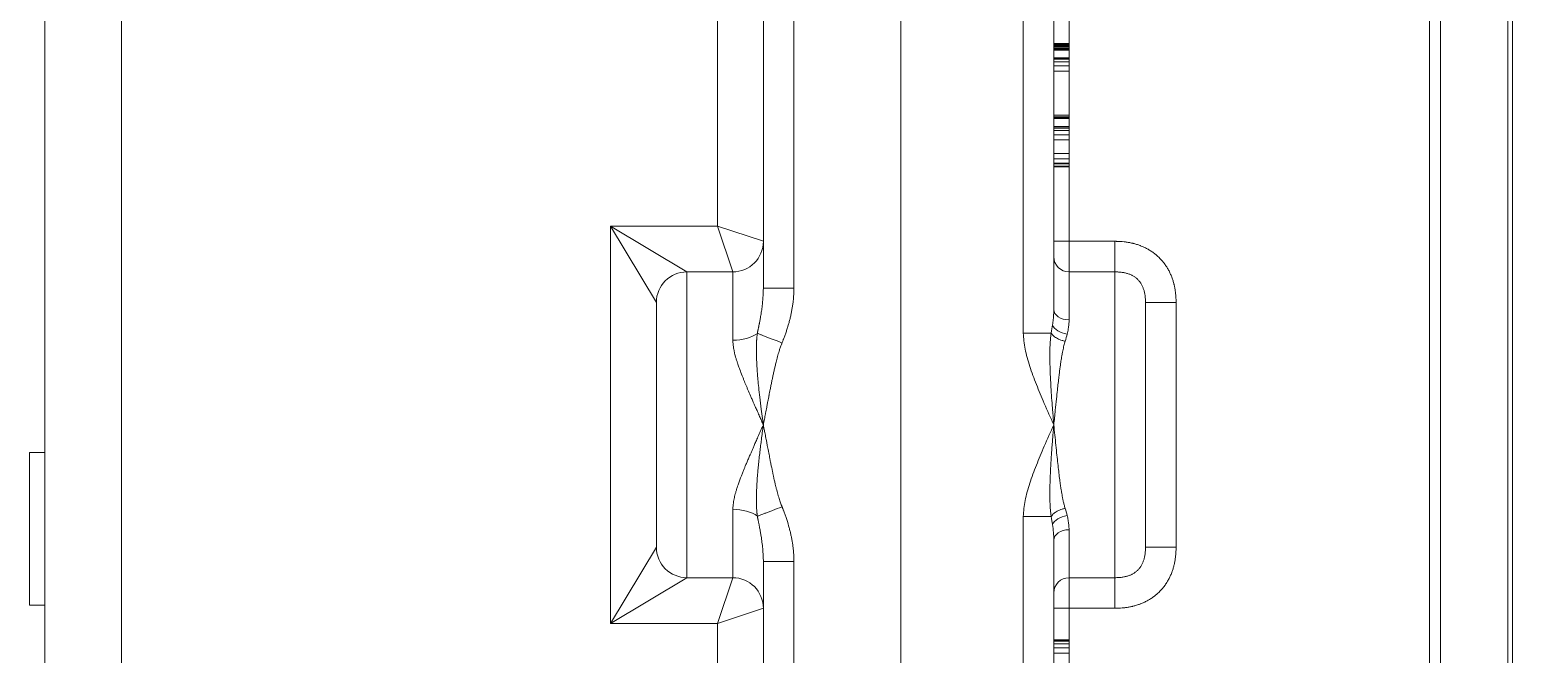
# Model space of a CAD drawing. Header units: millimetres. Extents: x -343 to 390, y -339 to 375.
# Drawn here: x 121.8 to 218.8, y -45 to -4.2 of the extents above; entities that cross this region are included whole.
import ezdxf

# ---------------------------------------------------------------- set-up
doc = ezdxf.new("R2010")
doc.units = ezdxf.units.MM
doc.linetypes.add('K5LT_THIN', pattern=[0])

# ---------------------------------------------------------------- blocks, each defined once
blk = doc.blocks.new('U8')
at = {"color": 7, "linetype": 'K5LT_THIN', "lineweight": 18}
for p, q in [((178.75, 95), (178.75, -95)), ((178.75, 95), (178.75, -95)), ((122.75, 80), (122.75, -50)), ((127.75, 80), (127.75, -80)), ((213.336, 80), (213.336, -80)), ((214.043, 80), (214.043, -80)), ((218.458, 80), (218.458, -80)), ((218.75, 80), (218.75, -80)), ((186.75, -24), (186.75, 24)), ((188.75, -22.45), (188.75, 22.45)), ((169.75, 21.056), (169.75, -21.056)), ((171.75, 21.056), (171.75, -21.056)), ((166.75, 17), (166.75, -17)), ((189.75, -3.245), (189.75, -5.069)), ((188.75, -5.069), (189.75, -5.069)), ((188.75, -5.077), (189.75, -5.077)), ((188.75, -5.14), (189.75, -5.14)), ((188.75, -5.214), (189.75, -5.214)), ((188.75, -5.289), (189.75, -5.289)), ((188.75, -5.37), (189.75, -5.37)), ((188.75, -5.443), (189.75, -5.443)), ((188.75, -5.492), (189.75, -5.492)), ((188.75, -5.509), (189.75, -5.509)), ((189.75, -5.069), (189.75, -5.077)), ((189.75, -5.077), (189.75, -5.14)), ((189.75, -5.14), (189.75, -5.214)), ((189.75, -5.214), (189.75, -5.289)), ((189.75, -5.289), (189.75, -5.37)), ((189.75, -5.37), (189.75, -5.443)), ((189.75, -5.443), (189.75, -5.492)), ((189.75, -5.492), (189.75, -5.509)), ((189.75, -5.509), (189.75, -5.995)), ((188.75, -5.995), (189.75, -5.995)), ((188.75, -6), (189.75, -6)), ((188.75, -6.012), (189.75, -6.012)), ((188.75, -6.094), (189.75, -6.094)), ((188.75, -6.253), (189.75, -6.253)), ((188.75, -6.531), (189.75, -6.531)), ((189.75, -5.995), (189.75, -6)), ((189.75, -6), (189.75, -6.012)), ((189.75, -6.012), (189.75, -6.094)), ((189.75, -6.094), (189.75, -6.253)), ((189.75, -6.253), (189.75, -6.531)), ((189.75, -6.531), (189.75, -6.876)), ((188.75, -6.876), (189.75, -6.876)), ((189.75, -6.876), (189.75, -9.739)), ((188.75, -9.739), (189.75, -9.739)), ((188.75, -9.848), (189.75, -9.848)), ((188.75, -9.91), (189.75, -9.91)), ((188.75, -9.923), (189.75, -9.923)), ((188.75, -9.949), (189.75, -9.949)), ((188.75, -9.959), (189.75, -9.959)), ((188.75, -10.491), (189.75, -10.491)), ((188.75, -10.495), (189.75, -10.495)), ((188.75, -10.507), (189.75, -10.507)), ((188.75, -10.589), (189.75, -10.589)), ((189.75, -9.739), (189.75, -9.848)), ((189.75, -9.848), (189.75, -9.91)), ((189.75, -9.91), (189.75, -9.923)), ((189.75, -9.923), (189.75, -9.949)), ((189.75, -9.949), (189.75, -9.959)), ((189.75, -9.959), (189.75, -10.491)), ((189.75, -10.491), (189.75, -10.495)), ((189.75, -10.495), (189.75, -10.507)), ((189.75, -10.507), (189.75, -10.589)), ((189.75, -10.589), (189.75, -10.748)), ((188.75, -10.748), (189.75, -10.748)), ((188.75, -11.027), (189.75, -11.027)), ((188.75, -11.372), (189.75, -11.372)), ((189.75, -10.748), (189.75, -11.027)), ((189.75, -11.027), (189.75, -11.372)), ((189.75, -11.372), (189.75, -12.253)), ((188.75, -12.253), (189.75, -12.253)), ((188.75, -12.607), (189.75, -12.607)), ((189.75, -12.253), (189.75, -12.607)), ((189.75, -12.607), (189.75, -12.883)), ((188.75, -12.883), (189.75, -12.883)), ((188.75, -12.932), (189.75, -12.932)), ((188.75, -13.086), (189.75, -13.086)), ((188.75, -13.134), (189.75, -13.134)), ((189.75, -12.883), (189.75, -12.932)), ((189.75, -12.932), (189.75, -13.086)), ((189.75, -13.086), (189.75, -13.134)), ((189.75, -13.134), (189.75, -18)), ((159.75, -43), (159.75, -17)), ((166.75, -17), (159.75, -17)), ((159.75, -17), (162.75, -22)), ((159.75, -17), (164.75, -20)), ((166.75, -17), (169.75, -18)), ((166.75, -17), (167.75, -20)), ((188.75, -18), (189.75, -18)), ((189.75, -18), (192.75, -18)), ((189.75, -20), (189.75, -18)), ((192.75, -18), (192.75, -20)), ((167.75, -20), (164.75, -20)), ((164.75, -20), (164.75, -40)), ((167.75, -20), (167.75, -24.472)), ((189.75, -20), (192.75, -20)), ((189.75, -20), (189.75, -23.137)), ((192.75, -20), (192.75, -40)), ((171.75, -21.056), (169.75, -21.056)), ((162.75, -22), (162.75, -38)), ((194.75, -22), (194.75, -21.95)), ((196.75, -22), (194.75, -22)), ((194.75, -22), (194.75, -38)), ((196.75, -22), (196.75, -38)), ((186.75, -24), (188.581, -24)), ((194.75, -25.6), (194.75, -34.4)), ((122.75, -31.805), (121.75, -31.805)), ((121.75, -41.805), (121.75, -31.805)), ((167.75, -35.528), (167.75, -40)), ((186.75, -36), (188.581, -36)), ((186.75, -95), (186.75, -36)), ((188.75, -87.45), (188.75, -37.55)), ((189.75, -36.863), (189.75, -40)), ((162.75, -38), (159.75, -43)), ((194.75, -38), (196.75, -38)), ((169.75, -38.944), (169.75, -91.029)), ((171.75, -38.944), (169.75, -38.944)), ((171.75, -38.944), (171.75, -91.029)), ((164.75, -40), (159.75, -43)), ((167.75, -40), (164.75, -40)), ((167.75, -40), (166.75, -43)), ((189.75, -40), (192.75, -40)), ((189.75, -42), (189.75, -40)), ((192.75, -42), (192.75, -40)), ((192.75, -40), (192.801, -40)), ((122.75, -41.805), (121.75, -41.805)), ((169.75, -42), (166.75, -43)), ((188.75, -42), (189.75, -42)), ((189.75, -42), (192.75, -42)), ((189.75, -42), (189.75, -44.059)), ((166.75, -43), (159.75, -43)), ((166.75, -43), (166.75, -74.615)), ((188.75, -44.059), (189.75, -44.059)), ((188.75, -44.063), (189.75, -44.063)), ((188.75, -44.075), (189.75, -44.075)), ((188.75, -44.157), (189.75, -44.157)), ((188.75, -44.317), (189.75, -44.317)), ((188.75, -44.595), (189.75, -44.595)), ((189.75, -44.059), (189.75, -44.063)), ((189.75, -44.063), (189.75, -44.075)), ((189.75, -44.075), (189.75, -44.157)), ((189.75, -44.157), (189.75, -44.317)), ((189.75, -44.317), (189.75, -44.595)), ((189.75, -44.595), (189.75, -44.94)), ((188.75, -44.94), (189.75, -44.94)), ((189.75, -44.94), (189.75, -46.263))]:
    blk.add_line(p, q, dxfattribs=at)
for centre, radius, start, end in [((167.75, -18), 2, 270, 0), ((189.75, -19), 1, 180, 270), ((189.75, -19), 1, 180.00003, 269.99953), ((164.75, -22), 2, 90, 180), ((164.75, -38), 2, 180, 270), ((167.75, -42), 2, 0, 90), ((189.75, -41), 1, 90, 180)]:
    blk.add_arc(centre, radius, start, end, dxfattribs=at)
for centre, major_axis, ratio, start_param, end_param in [((189.75, -22.45), (-1, 0), 0.686349, 0, 1.570796), ((167.75, -23.367), (2, 0), 0.552771, 4.712389, 5.648072), ((189.627, -23.472), (-0.977, 0.214), 0.584486, 0.358174, 1.697983), ((167.75, -36.633), (-2, 0), 0.552771, 3.776681, 4.712389), ((189.627, -36.528), (-0.977, -0.214), 0.584486, 4.585203, 5.925011), ((189.75, -37.55), (-1, 0), 0.686349, 4.712389, 6.283185)]:
    blk.add_ellipse(centre, major_axis=major_axis, ratio=ratio, start_param=start_param, end_param=end_param, dxfattribs=at)
for points, knots in [([(192.75, -18), (192.762, -18), (192.776, -18), (192.801, -18), (192.814, -18), (192.851, -18.001), (192.876, -18.001), (192.938, -18.003), (192.975, -18.004), (193.049, -18.008), (193.086, -18.01), (193.196, -18.017), (193.27, -18.023), (193.376, -18.035), (193.407, -18.039), (193.514, -18.052), (193.589, -18.064), (193.74, -18.091), (193.816, -18.106), (193.909, -18.128), (193.926, -18.132), (194.019, -18.155), (194.095, -18.176), (194.247, -18.223), (194.323, -18.249), (194.406, -18.28), (194.412, -18.283), (194.494, -18.314), (194.569, -18.345), (194.718, -18.414), (194.793, -18.451), (194.902, -18.51), (194.936, -18.53), (195.006, -18.571), (195.04, -18.592), (195.11, -18.636), (195.144, -18.659), (195.213, -18.706), (195.248, -18.731), (195.286, -18.759), (195.29, -18.762), (195.324, -18.787), (195.355, -18.811), (195.415, -18.86), (195.446, -18.885), (195.507, -18.937), (195.537, -18.964), (195.598, -19.02), (195.628, -19.05), (195.66, -19.081), (195.662, -19.084), (195.667, -19.088), (195.669, -19.09), (195.701, -19.122), (195.73, -19.153), (195.786, -19.213), (195.813, -19.244), (195.866, -19.305), (195.891, -19.335), (195.939, -19.396), (195.963, -19.426), (195.989, -19.461), (195.992, -19.464), (196.02, -19.502), (196.044, -19.537), (196.092, -19.606), (196.115, -19.641), (196.159, -19.71), (196.18, -19.745), (196.221, -19.814), (196.24, -19.849), (196.299, -19.957), (196.337, -20.032), (196.405, -20.182), (196.437, -20.257), (196.468, -20.338), (196.47, -20.345), (196.501, -20.428), (196.527, -20.504), (196.574, -20.656), (196.595, -20.732), (196.618, -20.825), (196.622, -20.842), (196.644, -20.935), (196.659, -21.01), (196.687, -21.161), (196.698, -21.237), (196.712, -21.343), (196.716, -21.375), (196.727, -21.48), (196.733, -21.554), (196.741, -21.664), (196.743, -21.701), (196.746, -21.775), (196.748, -21.812), (196.749, -21.874), (196.75, -21.899), (196.75, -21.95), (196.75, -21.977), (196.75, -22)], [8.198293, 8.198293, 8.198293, 8.198293, 8.323173, 8.323173, 8.449135, 8.449135, 8.701685, 8.701685, 9.066081, 9.066081, 9.426325, 9.426325, 10.138263, 10.138263, 10.439038, 10.439038, 11.149686, 11.149686, 11.850523, 11.850523, 12.009825, 12.009825, 12.706693, 12.706693, 13.400265, 13.400265, 13.462388, 13.462388, 14.145129, 14.145129, 14.836022, 14.836022, 15.160927, 15.160927, 15.489851, 15.489851, 15.823673, 15.823673, 16.163911, 16.163911, 16.201211, 16.201211, 16.507146, 16.507146, 16.820505, 16.820505, 17.14272, 17.14272, 17.475519, 17.475519, 17.5, 17.5, 17.524481, 17.524481, 17.85728, 17.85728, 18.179495, 18.179495, 18.492854, 18.492854, 18.798789, 18.798789, 18.836089, 18.836089, 19.176327, 19.176327, 19.510149, 19.510149, 19.839073, 19.839073, 20.163978, 20.163978, 20.854871, 20.854871, 21.537612, 21.537612, 21.599735, 21.599735, 22.293307, 22.293307, 22.990175, 22.990175, 23.149477, 23.149477, 23.850314, 23.850314, 24.560962, 24.560962, 24.861737, 24.861737, 25.573675, 25.573675, 25.93435, 25.93435, 26.298315, 26.298315, 26.550217, 26.550217, 26.801707, 26.801707, 26.801707, 26.801707]), ([(169.75, -21.056), (169.75, -21.265), (169.735, -21.649), (169.684, -22.154), (169.633, -22.535), (169.592, -22.796), (169.559, -22.989), (169.534, -23.129), (169.511, -23.252), (169.491, -23.355), (169.472, -23.453), (169.455, -23.538), (169.436, -23.632), (169.42, -23.708), (169.407, -23.77), (169.399, -23.808), (169.393, -23.836), (169.388, -23.858), (169.385, -23.871), (169.382, -23.884), (169.379, -23.899), (169.375, -23.918), (169.371, -23.946), (169.366, -23.981), (169.362, -24.009), (169.36, -24.023)], [0, 0, 0, 0, 5.792868, 10.488522, 13.582587, 15.904665, 17.366078, 18.643489, 19.572457, 20.550413, 21.298498, 22.10791, 22.73576, 23.686451, 24.053619, 24.365151, 24.705459, 24.821841, 24.938266, 25.074343, 25.210018, 25.351173, 25.537979, 25.760894, 26, 26, 26, 26]), ([(171.75, -21.056), (171.75, -21.141), (171.749, -21.225), (171.743, -21.395), (171.739, -21.48), (171.727, -21.649), (171.72, -21.733), (171.703, -21.902), (171.693, -21.986), (171.671, -22.154), (171.659, -22.237), (171.632, -22.403), (171.617, -22.485), (171.586, -22.65), (171.569, -22.733), (171.533, -22.897), (171.514, -22.979), (171.474, -23.142), (171.453, -23.223), (171.408, -23.385), (171.385, -23.466), (171.351, -23.579), (171.341, -23.611), (171.307, -23.724), (171.281, -23.804), (171.228, -23.963), (171.2, -24.042), (171.158, -24.161), (171.143, -24.201), (171.114, -24.28), (171.099, -24.32), (171.075, -24.382), (171.066, -24.406), (171.047, -24.453), (171.038, -24.476), (171.02, -24.523), (171.01, -24.548), (170.991, -24.596), (170.981, -24.618), (170.971, -24.641)], [0, 0, 0, 0, 0.842928, 0.842928, 1.690588, 1.690588, 2.543361, 2.543361, 3.404898, 3.404898, 4.262625, 4.262625, 5.126424, 5.126424, 5.996178, 5.996178, 6.871769, 6.871769, 7.753079, 7.753079, 8.639986, 8.639986, 9, 9, 9.889911, 9.889911, 10.787905, 10.787905, 11.235436, 11.235436, 11.691055, 11.691055, 11.972523, 11.972523, 12.259782, 12.259782, 12.550454, 12.550454, 12.876214, 12.876214, 12.876214, 12.876214]), ([(188.75, -22.45), (188.75, -22.557), (188.744, -22.774), (188.715, -23.115), (188.686, -23.35), (188.668, -23.472)], [0, 0, 0, 0, 1.955931, 3.911862, 6, 6, 6, 6]), ([(189.75, -23.137), (189.75, -23.231), (189.741, -23.424), (189.699, -23.734), (189.654, -23.949), (189.627, -24.065)], [0, 0, 0, 0, 1.908641, 3.817282, 6, 6, 6, 6]), ([(169.36, -24.023), (169.359, -24.029), (169.357, -24.043), (169.354, -24.065), (169.351, -24.087), (169.345, -24.127), (169.338, -24.182), (169.329, -24.254), (169.322, -24.324), (169.316, -24.397), (169.311, -24.472), (169.306, -24.551), (169.302, -24.635), (169.299, -24.724), (169.297, -24.816), (169.295, -24.917), (169.295, -25.035), (169.295, -25.177), (169.297, -25.348), (169.302, -25.538), (169.309, -25.756), (169.32, -26.004), (169.338, -26.299), (169.362, -26.644), (169.398, -27.068), (169.449, -27.592), (169.523, -28.243), (169.607, -28.921), (169.687, -29.522), (169.732, -29.862), (169.75, -30)], [0, 0, 0, 0, 0.124101, 0.236104, 0.337152, 0.450123, 0.862406, 1.192539, 1.55862, 1.916742, 2.281192, 2.66968, 3.082207, 3.520155, 3.975611, 4.448577, 5.009654, 5.722773, 6.597686, 7.6082, 8.655091, 9.973753, 11.464572, 13.261029, 15.379662, 18.136289, 21.516103, 25.640601, 28.830693, 31, 31, 31, 31]), ([(170.971, -24.641), (170.865, -24.6), (170.666, -24.523), (170.392, -24.417), (170.149, -24.324), (169.924, -24.237), (169.718, -24.159), (169.524, -24.084), (169.413, -24.043), (169.36, -24.023)], [0, 0, 0, 0, 1.638943, 3.071203, 4.359532, 5.68548, 7.057382, 8.385341, 10, 10, 10, 10]), ([(188.75, -30), (188.539, -29.53), (188.328, -29.06), (187.951, -28.183), (187.774, -27.769), (187.458, -26.963), (187.306, -26.564), (187.058, -25.792), (186.945, -25.413), (186.801, -24.687), (186.776, -24.343), (186.75, -24)], [0, 0, 0, 0, 0.1408463, 0.1408463, 0.26651, 0.26651, 0.3921737, 0.3921737, 0.5178374, 0.5178374, 0.6435011, 0.6435011, 0.6435011, 0.6435011]), ([(188.75, -30), (188.75, -29.992), (188.749, -29.977), (188.747, -29.953), (188.744, -29.927), (188.741, -29.89), (188.736, -29.822), (188.725, -29.687), (188.703, -29.423), (188.667, -28.983), (188.621, -28.385), (188.576, -27.729), (188.541, -27.127), (188.519, -26.64), (188.505, -26.251), (188.498, -25.925), (188.494, -25.633), (188.494, -25.374), (188.497, -25.138), (188.502, -24.927), (188.51, -24.734), (188.52, -24.569), (188.531, -24.423), (188.544, -24.29), (188.558, -24.167), (188.571, -24.069), (188.578, -24.018), (188.581, -24)], [0, 0, 0, 0, 0.113665, 0.216928, 0.320571, 0.481867, 0.738927, 1.261303, 2.358687, 4.422072, 7.399362, 10.712824, 13.609529, 15.850569, 17.575096, 19.101027, 20.454818, 21.697975, 22.755629, 23.764179, 24.640927, 25.429931, 26.042893, 26.640241, 27.269097, 27.744891, 28, 28, 28, 28]), ([(189.496, -24.531), (189.43, -24.518), (189.306, -24.487), (189.137, -24.427), (188.991, -24.358), (188.861, -24.281), (188.745, -24.195), (188.649, -24.1), (188.601, -24.034), (188.581, -24)], [0, 0, 0, 0, 1.667803, 3.125977, 4.435093, 5.788369, 7.155611, 8.554017, 10, 10, 10, 10]), ([(167.75, -24.472), (167.759, -24.567), (167.773, -24.735), (167.8, -24.959), (167.828, -25.126), (167.856, -25.262), (167.891, -25.404), (167.937, -25.571), (167.994, -25.759), (168.053, -25.94), (168.107, -26.099), (168.157, -26.244), (168.238, -26.468), (168.334, -26.717), (168.438, -26.977), (168.512, -27.16), (168.584, -27.337), (168.661, -27.519), (168.768, -27.773), (168.885, -28.044), (169.01, -28.332), (169.122, -28.588), (169.241, -28.858), (169.373, -29.155), (169.501, -29.442), (169.629, -29.73), (169.71, -29.91), (169.75, -30)], [0, 0, 0, 0, 2.017925, 3.524698, 4.522722, 5.277555, 6.082072, 7.119346, 8.262823, 9.332103, 10.156731, 10.863262, 11.673741, 13.684759, 14.651304, 15.508819, 16.326583, 17.187526, 18.070293, 19.82861, 20.852533, 21.897326, 23.205338, 24.349585, 25.710053, 26.866524, 28, 28, 28, 28]), ([(170.971, -24.641), (170.971, -24.642), (170.971, -24.643), (170.969, -24.648), (170.967, -24.652), (170.959, -24.672), (170.954, -24.686), (170.943, -24.716), (170.937, -24.731), (170.92, -24.775), (170.909, -24.805), (170.882, -24.878), (170.867, -24.92), (170.827, -25.035), (170.803, -25.107), (170.761, -25.239), (170.744, -25.297), (170.709, -25.415), (170.693, -25.474), (170.676, -25.537), (170.675, -25.54), (170.658, -25.602), (170.643, -25.663), (170.612, -25.783), (170.597, -25.843), (170.561, -25.988), (170.541, -26.074), (170.511, -26.2), (170.502, -26.241), (170.473, -26.367), (170.454, -26.453), (170.426, -26.581), (170.417, -26.621), (170.399, -26.705), (170.39, -26.748), (170.371, -26.836), (170.362, -26.879), (170.344, -26.964), (170.336, -27.004), (170.309, -27.133), (170.291, -27.22), (170.265, -27.349), (170.257, -27.39), (170.231, -27.518), (170.213, -27.606), (170.171, -27.82), (170.146, -27.946), (170.121, -28.075), (170.12, -28.078), (170.094, -28.211), (170.069, -28.34), (170.028, -28.551), (170.012, -28.632), (169.988, -28.762), (169.979, -28.809), (169.957, -28.921), (169.945, -28.986), (169.92, -29.115), (169.907, -29.18), (169.888, -29.282), (169.881, -29.319), (169.868, -29.384), (169.863, -29.411), (169.845, -29.503), (169.833, -29.567), (169.808, -29.696), (169.796, -29.761), (169.773, -29.884), (169.762, -29.942), (169.75, -30)], [12.001617, 12.001617, 12.001617, 12.001617, 12.014184, 12.014184, 12.065268, 12.065268, 12.277261, 12.277261, 12.4875, 12.4875, 12.910069, 12.910069, 13.525039, 13.525039, 14.577245, 14.577245, 15.413346, 15.413346, 16.221351, 16.221351, 16.262384, 16.262384, 17.06501, 17.06501, 17.853851, 17.853851, 18.965106, 18.965106, 19.479079, 19.479079, 20.58662, 20.58662, 21.09908, 21.09908, 21.651693, 21.651693, 22.203927, 22.203927, 22.715347, 22.715347, 23.818267, 23.818267, 24.328933, 24.328933, 25.430441, 25.430441, 27.000624, 27.000624, 27.040972, 27.040972, 28.650195, 28.650195, 29.668746, 29.668746, 30.258512, 30.258512, 31.062429, 31.062429, 31.866223, 31.866223, 32.33488, 32.33488, 32.669902, 32.669902, 33.473504, 33.473504, 34.277043, 34.277043, 35, 35, 35, 35]), ([(188.75, -30), (188.783, -29.684), (188.84, -29.114), (188.918, -28.356), (188.982, -27.762), (189.035, -27.28), (189.081, -26.882), (189.123, -26.54), (189.161, -26.253), (189.196, -25.997), (189.23, -25.772), (189.264, -25.559), (189.299, -25.357), (189.337, -25.163), (189.376, -24.982), (189.416, -24.818), (189.456, -24.667), (189.483, -24.575), (189.496, -24.531)], [0, 0, 0, 0, 3.044699, 5.484263, 7.361485, 8.90535, 10.30351, 11.416976, 12.444488, 13.323341, 14.14973, 14.898034, 15.685984, 16.439768, 17.147946, 17.832587, 18.440999, 19, 19, 19, 19]), ([(169.75, -30), (169.691, -30.134), (169.573, -30.396), (169.41, -30.763), (169.267, -31.082), (169.152, -31.344), (169.054, -31.568), (168.965, -31.772), (168.869, -31.992), (168.768, -32.228), (168.664, -32.473), (168.573, -32.691), (168.489, -32.898), (168.404, -33.108), (168.319, -33.323), (168.246, -33.513), (168.189, -33.668), (168.14, -33.804), (168.091, -33.948), (168.032, -34.122), (167.97, -34.318), (167.913, -34.512), (167.869, -34.683), (167.833, -34.848), (167.8, -35.04), (167.772, -35.272), (167.758, -35.44), (167.75, -35.528)], [0, 0, 0, 0, 1.693168, 3.323891, 4.6667, 5.775887, 6.713896, 7.607423, 8.487163, 9.649189, 10.795037, 11.862281, 12.709386, 13.771518, 14.926497, 15.905574, 16.670819, 17.343349, 18.073714, 18.993616, 20.208272, 21.403181, 22.399994, 23.298092, 24.483978, 26.126645, 28, 28, 28, 28]), ([(169.75, -30), (169.727, -30.173), (169.684, -30.498), (169.624, -30.95), (169.571, -31.367), (169.521, -31.78), (169.471, -32.216), (169.426, -32.644), (169.389, -33.037), (169.362, -33.36), (169.343, -33.619), (169.33, -33.821), (169.321, -33.994), (169.313, -34.161), (169.306, -34.339), (169.3, -34.533), (169.296, -34.721), (169.295, -34.887), (169.295, -35.044), (169.296, -35.186), (169.3, -35.327), (169.305, -35.445), (169.313, -35.558), (169.32, -35.655), (169.328, -35.735), (169.336, -35.801), (169.343, -35.859), (169.352, -35.919), (169.357, -35.958), (169.36, -35.977)], [0, 0, 0, 0, 2.645038, 4.945375, 6.901011, 9.009094, 11.24047, 13.556794, 15.542662, 17.227699, 18.467651, 19.471886, 20.280793, 21.07697, 21.993426, 22.956525, 23.983021, 24.781957, 25.386583, 26.265224, 26.805231, 27.397617, 27.946812, 28.426677, 28.798516, 29.109169, 29.390612, 29.680909, 30, 30, 30, 30]), ([(169.75, -30), (169.763, -30.065), (169.775, -30.129), (169.8, -30.258), (169.812, -30.323), (169.827, -30.402), (169.83, -30.416), (169.842, -30.48), (169.852, -30.531), (169.874, -30.646), (169.886, -30.711), (169.911, -30.84), (169.923, -30.905), (169.942, -31.004), (169.949, -31.038), (169.974, -31.167), (169.992, -31.262), (170.033, -31.476), (170.057, -31.596), (170.082, -31.725), (170.083, -31.735), (170.11, -31.873), (170.136, -32.002), (170.176, -32.207), (170.191, -32.282), (170.217, -32.411), (170.227, -32.464), (170.253, -32.593), (170.268, -32.668), (170.295, -32.797), (170.306, -32.85), (170.332, -32.979), (170.348, -33.053), (170.369, -33.155), (170.375, -33.181), (170.386, -33.235), (170.392, -33.261), (170.413, -33.362), (170.43, -33.437), (170.458, -33.563), (170.469, -33.616), (170.498, -33.743), (170.515, -33.816), (170.545, -33.942), (170.557, -33.995), (170.588, -34.12), (170.605, -34.192), (170.639, -34.325), (170.655, -34.386), (170.688, -34.507), (170.705, -34.568), (170.724, -34.636), (170.727, -34.645), (170.745, -34.708), (170.761, -34.761), (170.795, -34.868), (170.813, -34.921), (170.845, -35.017), (170.86, -35.059), (170.891, -35.145), (170.906, -35.187), (170.928, -35.246), (170.934, -35.262), (170.946, -35.294), (170.952, -35.31), (170.962, -35.336), (170.966, -35.346), (170.971, -35.357), (170.971, -35.358), (170.972, -35.36)], [0, 0, 0, 0, 0.803499, 0.803499, 1.607045, 1.607045, 1.780916, 1.780916, 2.410634, 2.410634, 3.214314, 3.214314, 4.018108, 4.018108, 4.446584, 4.446584, 5.626108, 5.626108, 7.113846, 7.113846, 7.234842, 7.234842, 8.844738, 8.844738, 9.784162, 9.784162, 10.456101, 10.456101, 11.396563, 11.396563, 12.069369, 12.069369, 13.011242, 13.011242, 13.348157, 13.348157, 13.685212, 13.685212, 14.628988, 14.628988, 15.304602, 15.304602, 16.25117, 16.25117, 16.929043, 16.929043, 17.879274, 17.879274, 18.68744, 18.68744, 19.516241, 19.516241, 19.639782, 19.639782, 20.397469, 20.397469, 21.168783, 21.168783, 21.78749, 21.78749, 22.398647, 22.398647, 22.623155, 22.623155, 22.849432, 22.849432, 22.985161, 22.985161, 23.002194, 23.002194, 23.002194, 23.002194]), ([(186.75, -36), (186.776, -35.657), (186.801, -35.313), (186.945, -34.587), (187.058, -34.208), (187.306, -33.436), (187.458, -33.037), (187.774, -32.231), (187.951, -31.817), (188.328, -30.94), (188.539, -30.47), (188.75, -30)], [0, 0, 0, 0, 0.1256637, 0.1256637, 0.2513274, 0.2513274, 0.3769911, 0.3769911, 0.5026548, 0.5026548, 0.6435011, 0.6435011, 0.6435011, 0.6435011]), ([(188.581, -36), (188.57, -35.925), (188.551, -35.779), (188.53, -35.566), (188.515, -35.353), (188.504, -35.132), (188.497, -34.888), (188.494, -34.628), (188.494, -34.349), (188.498, -34.054), (188.506, -33.75), (188.516, -33.441), (188.53, -33.127), (188.546, -32.797), (188.566, -32.446), (188.59, -32.073), (188.618, -31.672), (188.649, -31.256), (188.681, -30.845), (188.709, -30.506), (188.729, -30.26), (188.74, -30.126), (188.746, -30.06), (188.748, -30.034), (188.749, -30.019), (188.75, -30.008), (188.75, -30)], [0, 0, 0, 0, 1.016076, 1.978367, 2.826319, 3.852616, 4.911099, 6.106704, 7.365676, 8.708133, 10.128248, 11.508956, 12.906927, 14.397597, 15.990377, 17.661842, 19.430594, 21.396118, 23.269389, 24.967918, 25.964541, 26.566021, 26.782125, 26.838944, 26.895393, 27, 27, 27, 27]), ([(189.496, -35.47), (189.472, -35.39), (189.43, -35.238), (189.374, -35.012), (189.329, -34.799), (189.289, -34.59), (189.254, -34.38), (189.216, -34.141), (189.174, -33.848), (189.124, -33.472), (189.07, -33.03), (189.013, -32.526), (188.952, -31.959), (188.863, -31.114), (188.796, -30.447), (188.75, -30)], [0, 0, 0, 0, 0.851214, 1.596953, 2.309664, 2.981815, 3.629363, 4.293039, 5.198484, 6.296907, 7.639729, 9.044273, 10.588138, 12.3803, 16, 16, 16, 16]), ([(170.972, -35.36), (170.764, -35.44), (170.471, -35.553), (170.122, -35.687), (169.906, -35.77), (169.714, -35.843), (169.525, -35.915), (169.416, -35.957), (169.36, -35.977)], [0, 0, 0, 0, 2.888167, 4.063102, 5.241353, 6.363574, 7.453592, 9, 9, 9, 9]), ([(170.972, -35.36), (170.98, -35.379), (170.988, -35.397), (171.004, -35.437), (171.012, -35.457), (171.027, -35.496), (171.035, -35.516), (171.05, -35.555), (171.058, -35.574), (171.08, -35.632), (171.096, -35.672), (171.125, -35.75), (171.14, -35.79), (171.182, -35.907), (171.21, -35.986), (171.297, -36.243), (171.354, -36.424), (171.428, -36.687), (171.45, -36.768), (171.492, -36.93), (171.512, -37.011), (171.549, -37.174), (171.567, -37.255), (171.6, -37.419), (171.615, -37.501), (171.644, -37.666), (171.657, -37.749), (171.68, -37.914), (171.691, -37.997), (171.71, -38.162), (171.718, -38.245), (171.732, -38.41), (171.737, -38.493), (171.747, -38.698), (171.749, -38.821), (171.75, -38.944)], [-3.868495, -3.868495, -3.868495, -3.868495, -3.588547, -3.588547, -3.345513, -3.345513, -3.105308, -3.105308, -2.870192, -2.870192, -2.417407, -2.417407, -1.974066, -1.974066, -1.08285, -1.08285, 0.92404, 0.92404, 1.801581, 1.801581, 2.673871, 2.673871, 3.540849, 3.540849, 4.402455, 4.402455, 5.258634, 5.258634, 6.109333, 6.109333, 6.94706, 6.94706, 7.776825, 7.776825, 9, 9, 9, 9]), ([(189.496, -35.47), (189.429, -35.483), (189.3, -35.515), (189.127, -35.577), (188.977, -35.649), (188.85, -35.725), (188.741, -35.808), (188.648, -35.9), (188.601, -35.965), (188.581, -36)], [0, 0, 0, 0, 1.704748, 3.238774, 4.571968, 5.923833, 7.216903, 8.481288, 10, 10, 10, 10]), ([(169.36, -35.977), (169.363, -35.995), (169.366, -36.026), (169.371, -36.06), (169.374, -36.081), (169.378, -36.096), (169.381, -36.11), (169.385, -36.126), (169.389, -36.145), (169.394, -36.171), (169.402, -36.208), (169.413, -36.259), (169.426, -36.323), (169.441, -36.395), (169.458, -36.477), (169.476, -36.565), (169.497, -36.676), (169.526, -36.829), (169.564, -37.04), (169.613, -37.33), (169.665, -37.692), (169.712, -38.11), (169.743, -38.533), (169.75, -38.813), (169.75, -38.944)], [0, 0, 0, 0, 0.274761, 0.473254, 0.595479, 0.699543, 0.848263, 1.000634, 1.159075, 1.333788, 1.666811, 2.109493, 2.624839, 3.23348, 3.887283, 4.608955, 5.434842, 6.63735, 8.409466, 10.718354, 13.965711, 17.616392, 21.493689, 25, 25, 25, 25]), ([(189.627, -35.935), (189.651, -36.036), (189.693, -36.236), (189.738, -36.547), (189.75, -36.754), (189.75, -36.863)], [0, 0, 0, 0, 1.899866, 3.799732, 6, 6, 6, 6]), ([(196.75, -38), (196.75, -38.011), (196.75, -38.025), (196.75, -38.051), (196.75, -38.063), (196.75, -38.101), (196.749, -38.126), (196.748, -38.188), (196.746, -38.225), (196.743, -38.299), (196.741, -38.336), (196.733, -38.446), (196.727, -38.52), (196.716, -38.625), (196.712, -38.657), (196.698, -38.763), (196.687, -38.839), (196.659, -38.99), (196.644, -39.065), (196.622, -39.158), (196.618, -39.175), (196.595, -39.268), (196.574, -39.344), (196.527, -39.496), (196.501, -39.572), (196.47, -39.655), (196.468, -39.662), (196.437, -39.743), (196.405, -39.818), (196.337, -39.968), (196.299, -40.043), (196.24, -40.151), (196.221, -40.186), (196.18, -40.255), (196.159, -40.29), (196.115, -40.359), (196.092, -40.394), (196.044, -40.463), (196.02, -40.498), (195.992, -40.536), (195.989, -40.539), (195.963, -40.574), (195.939, -40.604), (195.891, -40.665), (195.866, -40.695), (195.813, -40.756), (195.786, -40.787), (195.73, -40.847), (195.701, -40.878), (195.669, -40.91), (195.667, -40.912), (195.662, -40.916), (195.66, -40.919), (195.628, -40.95), (195.598, -40.98), (195.537, -41.036), (195.507, -41.063), (195.446, -41.115), (195.415, -41.14), (195.355, -41.189), (195.324, -41.213), (195.29, -41.238), (195.286, -41.241), (195.248, -41.269), (195.213, -41.294), (195.144, -41.341), (195.11, -41.364), (195.04, -41.408), (195.006, -41.429), (194.936, -41.47), (194.902, -41.49), (194.793, -41.549), (194.718, -41.586), (194.569, -41.655), (194.494, -41.686), (194.412, -41.717), (194.406, -41.72), (194.323, -41.751), (194.247, -41.777), (194.095, -41.824), (194.019, -41.845), (193.926, -41.868), (193.909, -41.872), (193.816, -41.894), (193.74, -41.909), (193.589, -41.936), (193.514, -41.948), (193.407, -41.961), (193.376, -41.965), (193.27, -41.977), (193.196, -41.983), (193.086, -41.99), (193.049, -41.992), (192.975, -41.996), (192.938, -41.997), (192.876, -41.999), (192.851, -41.999), (192.801, -42), (192.774, -42), (192.75, -42)], [8.198293, 8.198293, 8.198293, 8.198293, 8.323173, 8.323173, 8.449135, 8.449135, 8.701685, 8.701685, 9.066081, 9.066081, 9.426325, 9.426325, 10.138263, 10.138263, 10.439038, 10.439038, 11.149686, 11.149686, 11.850523, 11.850523, 12.009825, 12.009825, 12.706693, 12.706693, 13.400265, 13.400265, 13.462388, 13.462388, 14.145129, 14.145129, 14.836022, 14.836022, 15.160927, 15.160927, 15.489851, 15.489851, 15.823673, 15.823673, 16.163911, 16.163911, 16.201211, 16.201211, 16.507146, 16.507146, 16.820505, 16.820505, 17.14272, 17.14272, 17.475519, 17.475519, 17.5, 17.5, 17.524481, 17.524481, 17.85728, 17.85728, 18.179495, 18.179495, 18.492854, 18.492854, 18.798789, 18.798789, 18.836089, 18.836089, 19.176327, 19.176327, 19.510149, 19.510149, 19.839073, 19.839073, 20.163978, 20.163978, 20.854871, 20.854871, 21.537612, 21.537612, 21.599735, 21.599735, 22.293307, 22.293307, 22.990175, 22.990175, 23.149477, 23.149477, 23.850314, 23.850314, 24.560962, 24.560962, 24.861737, 24.861737, 25.573675, 25.573675, 25.93435, 25.93435, 26.298315, 26.298315, 26.550217, 26.550217, 26.801707, 26.801707, 26.801707, 26.801707])]:
    blk.add_open_spline(points, degree=3, knots=knots, dxfattribs=at)
for points, degree in [([(194.75, -22), (194.75, -20), (192.75, -20)], 2), ([(188.581, -24), (188.613, -23.804), (188.643, -23.649), (188.668, -23.472)], 3), ([(189.496, -24.531), (189.544, -24.38), (189.589, -24.221), (189.627, -24.065)], 3), ([(189.627, -35.935), (189.59, -35.785), (189.542, -35.612), (189.496, -35.47)], 3), ([(188.668, -36.528), (188.644, -36.357), (188.611, -36.187), (188.581, -36)], 3), ([(188.668, -36.528), (188.719, -36.879), (188.75, -37.222), (188.75, -37.55)], 3), ([(194.75, -38), (194.75, -40), (192.75, -40)], 2)]:
    blk.add_open_spline(points, degree=degree, dxfattribs=at)
blk = doc.blocks.new('U0')
blk.add_blockref('U8', (0, 0))

msp = doc.modelspace()

# ---------------------------------------------------------------- block references
msp.add_blockref('U0', (0, 0))

doc.saveas('drawing.dxf')
